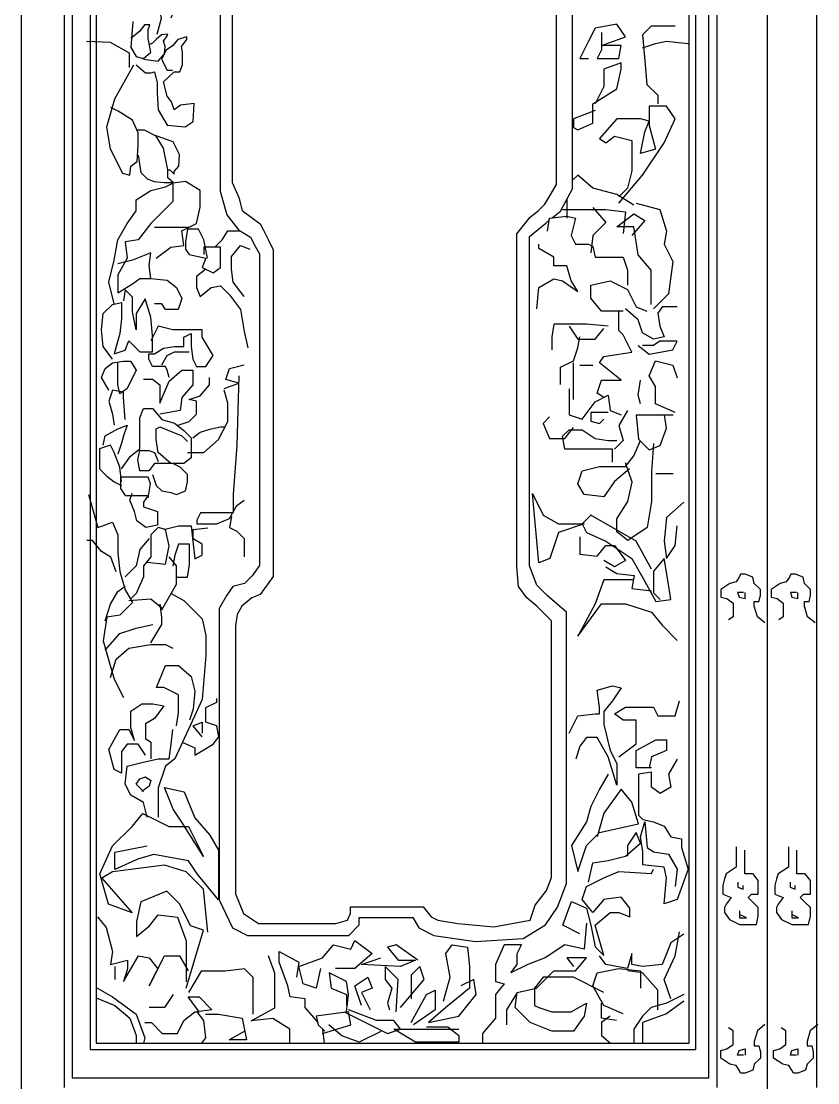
# Model space of a CAD drawing. Extents: x 1684 to 4686, y 4591 to 8092.
# Drawn here: x 2752 to 3214, y 5761 to 6378 of the extents above; entities that cross this region are included whole.
import ezdxf

# ---------------------------------------------------------------- set-up
doc = ezdxf.new("R2010")
doc.units = 0
doc.header["$MEASUREMENT"] = 0
doc.layers.add('3', color=3, linetype='CONTINUOUS')
doc.layers.add('7', color=7, linetype='CONTINUOUS')

msp = doc.modelspace()

# ---------------------------------------------------------------- linework, layer by layer
at = {"layer": '3'}
for p, q in [((2776.59, 6769.14), (2776.59, 5758.27)), ((2791.71, 6768.99), (2791.71, 5780.36)), ((3139.72, 5784.19), (3139.72, 6766.39)), ((3143.67, 5780.36), (3143.67, 6766.36)), ((3151.21, 5763.94), (3151.21, 6766.27)), ((3156.04, 5758.27), (3156.04, 6766.23)), ((3213.94, 5758.27), (3213.94, 6766.23)), ((2791.71, 5780.36), (3143.67, 5780.36))]:
    msp.add_line(p, q, dxfattribs=at)
for points in [[(3060.05, 6263.93), (3065.03, 6267.91), (3071.96, 6280.88), (3071.96, 6462.19), (3066.77, 6471.71), (3057.25, 6474.3), (3052.07, 6477.45)], [(2867.1, 6456.56), (2867.1, 6279.49), (2870.98, 6265.65), (2877.91, 6257), (2884.84, 6252.68), (2887.43, 6247.49), (2890.03, 6243.16), (2890.03, 6061.85), (2885.72, 6055.8), (2881.39, 6051.47), (2874.46, 6049.74), (2871, 6044.55), (2866.67, 6036.77), (2866.67, 5915.12), (2866.67, 5867.55), (2874.41, 5851.11), (2883.07, 5846.78), (2941.96, 5846.78), (2948.02, 5852.84), (2948.02, 5857.16), (2979.19, 5857.16), (2982.66, 5851.11), (2991.32, 5846.78), (3015.57, 5843.32), (3043.28, 5845.05), (3056.27, 5852.84), (3063.2, 5863.22), (3068.39, 5877.06), (3068.39, 6034.82), (3057.24, 6044.34), (3051.18, 6050.39), (3046.85, 6061.64), (3046.85, 6253.2), (3056.37, 6260.99), (3058.44, 6262.64)], [(2830.52, 6370.76), (2833.17, 6380.02), (2831.84, 6385.31), (2827.87, 6397.21), (2842.43, 6418.36), (2849.05, 6418.36), (2850.38, 6413.08), (2849.05, 6397.21), (2838.46, 6394.56), (2841.11, 6385.31), (2838.46, 6380.02)], [(2816.36, 6378.23), (2815.31, 6363.01), (2818.46, 6357.76), (2822.67, 6356.71), (2826.87, 6360.38), (2825.29, 6368.26), (2825.29, 6373.5), (2826.34, 6376.13), (2823.19, 6376.13), (2820.57, 6372.45), (2815.31, 6368.26)], [(3088.79, 6371.68), (3088.79, 6361.64), (3086.27, 6356.62), (3098.84, 6356.62), (3100.1, 6364.15), (3088.79, 6364.15), (3102.61, 6369.17), (3097.58, 6376.7), (3085.02, 6374.19), (3081.25, 6366.66), (3076.22, 6356.62), (3081.25, 6356.62)], [(2822.67, 6356.18), (2831.07, 6355.14), (2834.75, 6359.33), (2835.28, 6363.53), (2834.23, 6366.68), (2836.33, 6369.83), (2836.85, 6370.88), (2833.18, 6370.35), (2830.02, 6367.73), (2827.92, 6365.63), (2825.82, 6364.58)], [(3131.51, 6375.45), (3117.69, 6375.45), (3112.66, 6370.43), (3113.92, 6355.37), (3115.17, 6341.56), (3121.46, 6335.29), (3121.46, 6330.27)], [(2789.56, 6366.68), (2803.23, 6366.16), (2814.26, 6359.86), (2814.26, 6351.46)], [(2818.46, 6353.04), (2823.72, 6348.31), (2826.87, 6348.31), (2828.97, 6348.84), (2830.55, 6342.54), (2830.55, 6336.77), (2831.07, 6326.8), (2836.33, 6317.87), (2846.84, 6316.82), (2851.57, 6319.97), (2852.09, 6330.47), (2844.21, 6329.42), (2840.53, 6326.8), (2838.96, 6331.52), (2836.33, 6334.67), (2834.23, 6343.06), (2840.53, 6348.84), (2843.68, 6348.84), (2845.26, 6353.04), (2845.26, 6360.38), (2844.74, 6363.53), (2847.89, 6367.73), (2847.89, 6369.31), (2842.63, 6367.73), (2839.48, 6364.06), (2835.8, 6361.43), (2833.18, 6356.18), (2836.33, 6349.89), (2839.48, 6349.89)], [(3112.66, 6362.9), (3120.2, 6365.41), (3126.48, 6366.66), (3139.05, 6365.41)], [(2816.83, 6352.86), (2805.8, 6332.92), (2801.07, 6316.65), (2803.17, 6304.05), (2810.52, 6289.88), (2814.73, 6288.83), (2815.25, 6294.08), (2818.93, 6296.7), (2819.46, 6306.15), (2819.46, 6313.5), (2816.3, 6320.85), (2807.9, 6326.09), (2803.69, 6328.19)], [(3085.02, 6326.5), (3072.45, 6321.48), (3072.45, 6316.46), (3074.96, 6315.21), (3083.76, 6318.97), (3083.76, 6330.27), (3097.58, 6339.05), (3100.1, 6350.35), (3100.1, 6354.11), (3090.04, 6350.35), (3090.04, 6340.31), (3085.02, 6330.27)], [(3098.84, 6272.53), (3112.66, 6288.85), (3125.23, 6307.68), (3131.51, 6321.48), (3126.48, 6329.01), (3116.43, 6329.01), (3116.43, 6317.72), (3120.2, 6303.91), (3111.4, 6301.4), (3113.92, 6313.95), (3116.43, 6320.23), (3111.4, 6321.48), (3097.58, 6321.48), (3087.53, 6310.19), (3091.3, 6307.68), (3096.33, 6311.44), (3106.38, 6308.93), (3106.38, 6291.36), (3103.86, 6281.32), (3098.84, 6276.3)], [(2819.46, 6300.38), (2821.03, 6290.41), (2824.71, 6286.73), (2828.91, 6285.16), (2834.69, 6284.63), (2839.95, 6284.63), (2836.8, 6287.26), (2836.8, 6289.36), (2836.8, 6291.98), (2834.17, 6304.58), (2829.97, 6311.4), (2823.14, 6315.07), (2818.93, 6315.07)], [(2836.8, 6291.98), (2837.85, 6291.98), (2840.47, 6289.36), (2840.47, 6290.93), (2843.1, 6294.08), (2843.63, 6300.9), (2839.95, 6308.25), (2829.44, 6311.92)], [(2805.61, 6213.92), (2802.41, 6226.68), (2805.61, 6239.43), (2807.73, 6251.13), (2813.05, 6260.69), (2818.38, 6268.13), (2818.38, 6274.51), (2826.89, 6279.83), (2835.4, 6281.95), (2839.66, 6284.08), (2839.66, 6273.45), (2826.89, 6260.69), (2819.44, 6251.13), (2811.99, 6250.06), (2813.05, 6240.5), (2807.73, 6230.93), (2807.73, 6220.3), (2816.25, 6225.61), (2820.5, 6228.8), (2826.89, 6228.8), (2825.83, 6236.24), (2826.89, 6243.68), (2816.25, 6239.43), (2807.73, 6237.31)], [(2830.08, 6240.5), (2838.6, 6246.87), (2846.05, 6247.94), (2844.98, 6256.44), (2853.5, 6260.69), (2855.62, 6270.26), (2855.62, 6279.83), (2847.11, 6285.14), (2839.66, 6284.08)], [(3107.63, 6271.28), (3097.58, 6277.55), (3083.76, 6281.32), (3074.96, 6288.85), (3071.96, 6285.85)], [(3068.68, 6274.74), (3068.68, 6272.53), (3068.68, 6263.75)], [(3108.89, 6272.53), (3122.71, 6268.77), (3126.48, 6256.22), (3125.23, 6248.69), (3130.25, 6238.65), (3127.74, 6219.82), (3118.94, 6211.04)], [(3057.37, 6256.22), (3058.63, 6263.75), (3068.68, 6265), (3073.71, 6263.75), (3071.19, 6253.71), (3073.71, 6248.69), (3081.25, 6248.69), (3083.76, 6247.43), (3085.02, 6241.16), (3093.81, 6241.16), (3101.35, 6241.16), (3103.86, 6233.63), (3103.86, 6224.84)], [(3066.17, 6268.77), (3091.3, 6268.77), (3102.61, 6267.51), (3101.35, 6254.96)], [(3083.76, 6270.02), (3091.3, 6261.24), (3083.76, 6253.71), (3082.5, 6243.67)], [(3117.69, 6213.55), (3117.69, 6233.63), (3110.15, 6242.41), (3107.63, 6258.73), (3097.58, 6258.73), (3107.63, 6266.26), (3113.92, 6262.49), (3106.38, 6253.71)], [(2829.02, 6258.57), (2843.92, 6258.57), (2849.24, 6258.57)], [(2859.88, 6240.5), (2857.75, 6251.13), (2854.56, 6257.5), (2848.17, 6257.5), (2847.11, 6250.06), (2847.11, 6245.81), (2849.24, 6242.62), (2858.82, 6240.5), (2856.69, 6235.18), (2863.07, 6231.99), (2867.33, 6235.18), (2867.33, 6246.87), (2857.75, 6246.87), (2857.75, 6242.62)], [(2864.14, 6246.87), (2868.39, 6251.13), (2871.59, 6256.44), (2879.04, 6256.44)], [(2881.17, 6218.17), (2874.78, 6226.68), (2873.72, 6234.12), (2873.72, 6241.56), (2879.04, 6247.94), (2884.36, 6245.81)], [(3051.09, 6211.04), (3052.35, 6223.59), (3061.14, 6228.61), (3066.17, 6227.35), (3074.96, 6221.08), (3071.19, 6227.35), (3068.68, 6236.14), (3061.14, 6236.14), (3061.14, 6241.16), (3052.35, 6246.18), (3052.35, 6248.69)], [(2858.82, 6234.12), (2853.5, 6229.87), (2853.5, 6223.49), (2855.62, 6218.17), (2862.01, 6223.49), (2867.33, 6224.55), (2872.65, 6219.24), (2879.04, 6210.73), (2881.17, 6197.98), (2883.29, 6188.41)], [(2826.89, 6228.8), (2836.47, 6227.74), (2841.79, 6223.49), (2844.98, 6217.11), (2842.85, 6210.73), (2835.4, 6210.73), (2833.28, 6213.92), (2829.02, 6213.92)], [(2804.52, 6181.81), (2799.2, 6189.25), (2798.14, 6198.81), (2799.2, 6208.38), (2804.52, 6213.7), (2809.84, 6214.76), (2809.84, 6205.19), (2808.78, 6196.69), (2805.59, 6185), (2811.97, 6187.12), (2814.1, 6192.44), (2820.49, 6186.06), (2827.93, 6186.06), (2827.93, 6195.63), (2826.87, 6206.26), (2823.68, 6216.88), (2818.36, 6208.38), (2818.36, 6198.81), (2816.23, 6209.44), (2816.23, 6217.95), (2811.97, 6222.2), (2810.91, 6215.82)], [(3101.35, 6209.78), (3088.79, 6209.78), (3082.5, 6217.31), (3082.5, 6224.84), (3093.81, 6227.35), (3103.86, 6222.33), (3108.89, 6212.29), (3115.17, 6209.78)], [(3090.04, 6159.58), (3086.27, 6162.09), (3088.79, 6169.62), (3100.1, 6169.62), (3087.53, 6179.66), (3090.04, 6183.43), (3098.84, 6184.68), (3106.38, 6185.94), (3101.35, 6195.98), (3098.84, 6198.49), (3098.84, 6209.78)], [(3132.76, 6212.29), (3123.97, 6212.29), (3121.46, 6208.53), (3122.71, 6201), (3125.23, 6194.72), (3118.94, 6193.47), (3112.66, 6197.23), (3110.15, 6204.76), (3102.61, 6211.04)], [(2837.51, 6171.18), (2836.45, 6175.43), (2835.38, 6177.56), (2827.93, 6177.56), (2825.81, 6181.81), (2825.81, 6185), (2829, 6185), (2834.32, 6188.18), (2840.71, 6189.25), (2846.03, 6189.25), (2846.03, 6194.56), (2850.28, 6196.69), (2850.28, 6192.44), (2850.28, 6189.25), (2851.35, 6181.81), (2853.48, 6177.56), (2858.8, 6177.56), (2863.05, 6183.93), (2856.67, 6194.56), (2856.67, 6198.81), (2849.22, 6198.81), (2839.64, 6198.81), (2831.13, 6200.94), (2826.87, 6192.44)], [(3092.56, 6201), (3079.99, 6202.25), (3061.14, 6202.25), (3059.89, 6194.72), (3059.89, 6187.19)], [(3069.94, 6201), (3074.96, 6193.47), (3085.02, 6193.47), (3090.04, 6199.74)], [(3064.91, 6167.11), (3064.91, 6177.15), (3072.45, 6180.92), (3074.96, 6188.45), (3076.22, 6194.72)], [(3110.15, 6189.7), (3116.43, 6184.68), (3130.25, 6187.19), (3132.76, 6192.21), (3122.71, 6192.21), (3118.94, 6189.7), (3112.66, 6189.7)], [(2833.26, 6178.62), (2836.45, 6183.93), (2840.71, 6186.06), (2849.22, 6186.06)], [(2802.39, 6163.74), (2798.14, 6171.18), (2800.26, 6176.49), (2804.52, 6179.68), (2810.91, 6180.74), (2815.16, 6180.74), (2818.36, 6175.43), (2813.04, 6164.8), (2808.78, 6161.61), (2807.71, 6166.93), (2807.71, 6175.43), (2807.71, 6179.68)], [(2869.49, 6164.72), (2878.01, 6167.91), (2870.56, 6170.04), (2872.68, 6176.42), (2881.2, 6178.54)], [(3072.45, 6158.33), (3072.45, 6170.88), (3072.45, 6179.66)], [(3076.22, 6178.41), (3083.76, 6178.41)], [(3131.51, 6150.8), (3120.2, 6155.82), (3120.2, 6165.86), (3116.43, 6172.13), (3120.2, 6180.92), (3130.25, 6178.41), (3132.76, 6170.88)], [(2822.61, 6170.11), (2827.93, 6170.11), (2832.19, 6166.93), (2832.19, 6156.3), (2837.51, 6169.05), (2844.96, 6175.43), (2851.35, 6175.43), (2851.35, 6166.93), (2844.96, 6159.48), (2843.9, 6152.04), (2832.19, 6149.92)], [(2878.01, 6172.16), (2876.94, 6131.77), (2874.81, 6103.07), (2874.81, 6092.44), (2867.36, 6092.44), (2855.66, 6092.44), (2853.53, 6088.19), (2853.53, 6086.06), (2865.23, 6086.06), (2872.68, 6089.25), (2876.94, 6096.69), (2881.2, 6099.88)], [(2842.83, 6143.54), (2849.22, 6145.67), (2853.48, 6149.92), (2853.48, 6157.36), (2849.22, 6158.42), (2855.6, 6160.55), (2860.93, 6166.93), (2860.93, 6171.18)], [(3111.4, 6155.82), (3110.15, 6160.84), (3111.4, 6169.62)], [(2811.97, 6146.73), (2810.91, 6159.48), (2810.91, 6162.67), (2804.52, 6163.74), (2802.39, 6157.36), (2804.52, 6149.92), (2805.59, 6143.54)], [(2848.16, 6127.6), (2857.73, 6127.6), (2866.25, 6135.04), (2871.57, 6145.67), (2871.57, 6156.3), (2869.44, 6163.74)], [(3069.94, 6164.6), (3069.94, 6149.54), (3077.48, 6147.03), (3085.02, 6157.07), (3092.56, 6160.84), (3093.81, 6152.05), (3100.1, 6149.54)], [(2809.84, 6118.03), (2815.16, 6125.47), (2820.49, 6129.72), (2820.49, 6140.35), (2820.49, 6147.79), (2822.61, 6153.11), (2827.93, 6153.11), (2833.26, 6146.73), (2840.71, 6144.6), (2846.03, 6140.35), (2850.28, 6136.1), (2850.28, 6124.41), (2846.03, 6121.22), (2838.58, 6121.22), (2831.13, 6127.6), (2830.06, 6135.04), (2830.06, 6141.41), (2832.19, 6142.48), (2844.96, 6137.16), (2848.16, 6133.97)], [(3058.63, 6148.29), (3054.86, 6144.52), (3058.63, 6135.73), (3067.43, 6135.73), (3072.45, 6142.01)], [(3092.56, 6150.8), (3082.5, 6150.8), (3082.5, 6145.78), (3087.53, 6144.52), (3090.04, 6147.03)], [(3103.86, 6152.05), (3098.84, 6143.27), (3101.35, 6134.48), (3096.33, 6129.46)], [(3130.36, 6149.21), (3109, 6149.21), (3110.26, 6135.4), (3116.54, 6129.13), (3122.82, 6131.64), (3126.59, 6141.68), (3125.34, 6149.21)], [(2799.2, 6131.85), (2800.26, 6137.16), (2807.71, 6141.41), (2813.04, 6143.54), (2810.91, 6137.16), (2809.84, 6132.91), (2807.71, 6126.53)], [(2851.35, 6136.1), (2855.6, 6139.29), (2861.99, 6141.41), (2867.31, 6142.48), (2869.44, 6142.48)], [(3095.07, 6121.93), (3095.07, 6129.46), (3078.73, 6129.46), (3067.43, 6129.46), (3066.17, 6136.99), (3069.94, 6140.75), (3077.48, 6140.75), (3085.02, 6135.73), (3092.56, 6134.48), (3097.58, 6134.48)], [(2809.84, 6110.59), (2808.78, 6119.09), (2805.59, 6127.6), (2803.46, 6131.85), (2797.07, 6129.72), (2797.07, 6123.34), (2797.07, 6118.03), (2801.33, 6113.78), (2805.59, 6110.59), (2809.84, 6108.46)], [(3105.12, 6118.16), (3096.33, 6110.63), (3090.04, 6101.85), (3078.73, 6103.1), (3074.96, 6109.38), (3077.48, 6116.91), (3087.53, 6119.42), (3102.61, 6119.42), (3107.63, 6125.69), (3111.4, 6134.48)], [(3119.06, 6132.89), (3117.8, 6116.58), (3117.8, 6099.01), (3115.29, 6083.95), (3103.98, 6076.42), (3097.69, 6081.44), (3097.69, 6088.97), (3103.98, 6099.01), (3106.49, 6110.3), (3102.72, 6121.6)], [(2827.93, 6114.84), (2830.06, 6108.46), (2833.26, 6105.27), (2838.58, 6104.21), (2841.77, 6103.15), (2847.09, 6105.27), (2848.16, 6110.59), (2848.16, 6114.84), (2843.9, 6119.09), (2839.64, 6121.22), (2829, 6121.22), (2825.81, 6116.97), (2820.49, 6116.97), (2819.42, 6123.34), (2820.49, 6128.66), (2825.81, 6128.66), (2829, 6127.6), (2831.13, 6122.28)], [(2825.36, 6101.27), (2826.7, 6109.28), (2825.36, 6113.28), (2814.67, 6113.28), (2809.32, 6113.28), (2809.32, 6106.61), (2812, 6102.6), (2816.01, 6102.6), (2825.36, 6102.6), (2822.69, 6098.6), (2822.69, 6095.93), (2830.71, 6093.26), (2830.71, 6089.25), (2830.71, 6085.25), (2824.02, 6083.91), (2818.68, 6087.92), (2817.34, 6093.26), (2814.67, 6099.93), (2816.01, 6103.94)], [(3120.31, 6115.32), (3130.36, 6115.32)], [(2790.74, 6103.07), (2796.06, 6083.94), (2804.57, 6087.13), (2807.77, 6079.69), (2807.77, 6069.06), (2808.83, 6058.43), (2812.02, 6047.8), (2816.28, 6040.36), (2808.83, 6032.91), (2801.38, 6031.85), (2799.25, 6018.03), (2802.45, 6006.34), (2805.64, 5995.71), (2810.96, 5985.08)], [(3078.78, 6086.09), (3063.7, 6081.07), (3058.67, 6066.01), (3052.39, 6063.5), (3048.62, 6103.66), (3054.9, 6091.11), (3063.7, 6086.09), (3077.52, 6086.09)], [(3136.58, 6098.64), (3126.53, 6089.86), (3125.27, 6076.05), (3126.53, 6066.01), (3131.55, 6073.54), (3132.81, 6084.84)], [(2873.75, 6090.31), (2872.68, 6083.94), (2876.94, 6081.81), (2881.2, 6077.56), (2881.2, 6071.18), (2881.2, 6066.93)], [(3117.73, 6059.74), (3108.93, 6076.05), (3082.55, 6091.11), (3077.52, 6086.09), (3080.03, 6081.07), (3091.34, 6076.05), (3106.42, 6066.01), (3112.7, 6054.72), (3120.24, 6040.91), (3129.04, 6042.17), (3127.78, 6050.95), (3125.27, 6066.01), (3118.99, 6058.48), (3118.99, 6045.93), (3122.76, 6042.17)], [(2824.79, 6063.74), (2835.44, 6062.68), (2837.56, 6073.31), (2835.44, 6082.87), (2831.18, 6083.94), (2826.92, 6079.69), (2826.92, 6071.18), (2826.92, 6066.93), (2822.67, 6061.61), (2822.67, 6055.24), (2818.41, 6045.67), (2815.22, 6042.48)], [(2834.41, 6082.71), (2842.93, 6084.84), (2850.38, 6084.84), (2851.44, 6074.21), (2852.51, 6065.7), (2856.76, 6067.83), (2856.76, 6074.21), (2851.44, 6077.4), (2851.44, 6082.71), (2859.96, 6083.77)], [(2806.74, 6058.26), (2803.55, 6066.77), (2798.23, 6069.96), (2792.91, 6076.33), (2789.72, 6076.33)], [(2825.86, 6077.56), (2820.54, 6071.18), (2818.41, 6061.61), (2812.02, 6055.24)], [(2841.86, 6055.07), (2848.25, 6055.07), (2849.31, 6062.52), (2849.31, 6069.96), (2849.31, 6074.21), (2842.93, 6074.21), (2840.8, 6067.83), (2839.73, 6061.45)], [(3076.26, 6078.56), (3076.26, 6068.52), (3086.32, 6067.27), (3091.34, 6073.54), (3096.37, 6073.54), (3102.65, 6064.76), (3096.37, 6060.99), (3090.09, 6064.76)], [(2833.31, 6036.1), (2841.82, 6050.98), (2841.82, 6061.61), (2837.56, 6066.93)], [(3091.34, 6060.99), (3097.63, 6057.23), (3107.68, 6055.97), (3106.42, 6048.44), (3117.73, 6047.19)], [(3183.75, 6028.53), (3179.33, 6032.06), (3177.56, 6038.24), (3177.56, 6040.89), (3180.21, 6040.89), (3181.1, 6044.42), (3181.1, 6047.96), (3177.56, 6051.49), (3176.68, 6055.02), (3172.26, 6056.78), (3169.61, 6056.78), (3168.72, 6055.02), (3166.95, 6052.37), (3163.42, 6051.49), (3158.12, 6047.96), (3158.12, 6043.54), (3161.65, 6042.66), (3165.19, 6040.01), (3165.19, 6037.36), (3165.19, 6032.06), (3162.53, 6030.3)], [(3212.93, 6028.53), (3208.51, 6032.06), (3206.75, 6038.24), (3206.75, 6040.89), (3209.4, 6040.89), (3210.28, 6044.42), (3210.28, 6047.96), (3206.75, 6051.49), (3205.86, 6055.02), (3201.44, 6056.78), (3198.79, 6056.78), (3197.91, 6055.02), (3196.14, 6052.37), (3192.6, 6051.49), (3187.3, 6047.96), (3187.3, 6043.54), (3190.84, 6042.66), (3194.37, 6040.01), (3194.37, 6037.36), (3194.37, 6032.06), (3191.72, 6030.3)], [(2800.32, 6029.73), (2803.51, 6039.29), (2807.77, 6046.73), (2812.02, 6049.92)], [(3107.68, 6053.46), (3098.88, 6053.46), (3090.09, 6053.46), (3085.06, 6039.66), (3075.01, 6020.83), (3088.83, 6039.66), (3102.65, 6039.66), (3117.73, 6034.64), (3124.01, 6027.11), (3132.81, 6018.32)], [(2814.15, 6041.42), (2826.92, 6042.48), (2833.31, 6037.17)], [(2838.63, 6045.67), (2846.08, 6041.42), (2856.72, 6030.79), (2858.85, 6021.22), (2858.85, 6009.53), (2856.72, 5984.02), (2840.78, 5949.54), (2835.46, 5945.28), (2831.2, 5932.53), (2831.2, 5922.96), (2831.2, 5915.52)], [(3171.37, 6046.19), (3167.84, 6046.19), (3168.72, 6043.54), (3172.26, 6042.66), (3172.26, 6046.19)], [(3202.05, 6046.19), (3198.51, 6046.19), (3199.4, 6043.54), (3202.93, 6042.66), (3202.93, 6046.19)], [(2826.92, 6016.97), (2833.31, 6027.6), (2833.31, 6031.85), (2832.24, 6039.29)], [(2800.32, 6012.72), (2808.83, 6022.28), (2818.41, 6025.47), (2827.99, 6027.6)], [(2803.51, 5996.77), (2806.7, 6007.4), (2814.15, 6013.78), (2826.92, 6015.91), (2835.44, 6015.91), (2839.69, 6013.78)], [(2841.84, 5968.67), (2842.91, 5976.11), (2842.91, 5986.74), (2834.39, 5990.99), (2830.14, 5990.99), (2835.46, 6003.75), (2842.91, 6003.75), (2850.36, 5997.37), (2852.48, 5988.87), (2851.42, 5978.24), (2849.29, 5971.86)], [(3069.98, 5964.36), (3075.01, 5974.4), (3085.06, 5975.65), (3087.57, 5975.65), (3087.57, 5979.42), (3086.32, 5989.46), (3095.11, 5991.97), (3100.14, 5990.71), (3095.11, 5983.18), (3090.09, 5976.91), (3090.09, 5969.38), (3093.86, 5954.32), (3097.63, 5946.78), (3097.63, 5934.23), (3092.6, 5950.55), (3086.32, 5961.85), (3080.03, 5961.85), (3076.26, 5956.83), (3073.75, 5949.29)], [(2823.75, 5951.66), (2819.49, 5958.04), (2813.11, 5958.04), (2809.92, 5953.79), (2809.92, 5947.41), (2809.92, 5941.03), (2805.66, 5943.16), (2802.47, 5954.85), (2808.85, 5966.54), (2814.17, 5966.54), (2817.37, 5960.17), (2815.24, 5967.61), (2815.24, 5977.17), (2821.62, 5981.42), (2828.01, 5981.42), (2834.39, 5980.36), (2829.07, 5972.92), (2823.75, 5969.73), (2823.75, 5961.23), (2826.94, 5959.1), (2826.94, 5949.54)], [(2845.04, 5959.1), (2852.48, 5955.91), (2852.48, 5951.66), (2863.13, 5958.04), (2866.32, 5962.29), (2865.26, 5968.67), (2858.87, 5970.8), (2858.87, 5979.3), (2865.26, 5982.49), (2865.26, 5984.61)], [(3098.88, 5950.55), (3108.93, 5958.08), (3108.93, 5966.87), (3108.93, 5971.89), (3101.4, 5971.89), (3096.37, 5975.65), (3102.65, 5979.42), (3112.7, 5979.42), (3118.99, 5979.42), (3121.5, 5974.4), (3131.55, 5974.4), (3134.07, 5983.18)], [(2856.74, 5962.29), (2851.42, 5968.67), (2856.74, 5970.8), (2856.74, 5964.42)], [(2824.81, 5915.52), (2822.69, 5924.02), (2815.24, 5928.28), (2812.04, 5934.65), (2813.11, 5945.28), (2821.62, 5947.41), (2831.2, 5949.54), (2837.59, 5949.54), (2838.65, 5958.04), (2839.71, 5966.54)], [(3117.73, 5944.27), (3108.93, 5944.27), (3108.93, 5954.32), (3120.24, 5960.59), (3126.53, 5960.59), (3126.53, 5954.32), (3117.73, 5950.55), (3116.47, 5944.27)], [(3132.81, 5949.29), (3127.78, 5940.51), (3129.04, 5932.98), (3122.76, 5929.21), (3117.73, 5932.98), (3117.73, 5941.76), (3110.19, 5940.51), (3110.19, 5930.47), (3110.19, 5916.66), (3112.7, 5914.15), (3118.99, 5912.9), (3125.27, 5910.39), (3129.04, 5904.11), (3135.32, 5902.86), (3135.32, 5897.84), (3139.09, 5885.29), (3132.81, 5867.72), (3125.27, 5865.21), (3126.53, 5880.27), (3125.27, 5886.54), (3112.7, 5887.8), (3112.7, 5895.33), (3111.45, 5904.11), (3113.96, 5912.9), (3115.22, 5897.84), (3118.99, 5895.33), (3127.78, 5894.07), (3132.81, 5885.29), (3131.55, 5875.25)], [(2822.69, 5930.4), (2818.43, 5934.65), (2820.56, 5937.84), (2823.75, 5938.91), (2826.94, 5936.78), (2825.88, 5933.59), (2821.62, 5930.4)], [(3092.6, 5940.51), (3087.57, 5931.72), (3082.55, 5921.68), (3080.03, 5912.9), (3071.24, 5899.09), (3075.01, 5884.03), (3080.03, 5899.09), (3087.57, 5906.62), (3098.88, 5909.13), (3110.19, 5911.64), (3106.42, 5924.19), (3100.14, 5931.72), (3090.09, 5917.92), (3086.32, 5904.11)], [(2860, 5848.67), (2857.48, 5873.77), (2847.43, 5883.81), (2834.87, 5887.57), (2804.71, 5883.81), (2798.43, 5880.04), (2816.02, 5859.96), (2802.2, 5864.98), (2797.17, 5882.55), (2804.71, 5898.87), (2816.02, 5910.16), (2822.3, 5917.7), (2837.38, 5910.16), (2848.69, 5910.16), (2857.48, 5892.59), (2844.92, 5912.67), (2839.89, 5920.21), (2834.87, 5932.76), (2846.18, 5930.25), (2852.46, 5915.19), (2861.25, 5905.14), (2866.28, 5896.36), (2866.28, 5872.51), (2866.28, 5867.49), (2853.72, 5882.55), (2848.69, 5890.08), (2828.58, 5893.85), (2819.79, 5891.34), (2805.97, 5885.06), (2805.97, 5895.1), (2824.82, 5898.87)], [(3081.29, 5877.76), (3083.8, 5889.05), (3092.6, 5890.31), (3102.65, 5892.82), (3111.45, 5900.35), (3108.93, 5906.62), (3103.91, 5899.09), (3103.91, 5892.82)], [(3167.07, 5898.28), (3167.07, 5886.51), (3161.18, 5882.58), (3160.2, 5879.64), (3159.22, 5875.72), (3159.22, 5870.81), (3164.13, 5868.85), (3161.18, 5864.93), (3160.2, 5862.96), (3160.2, 5860.02), (3163.15, 5856.1), (3169.04, 5853.16), (3171.98, 5853.16), (3174.93, 5853.16), (3178.86, 5853.16), (3179.84, 5858.06), (3179.84, 5862.96), (3176.89, 5865.91), (3173.95, 5868.85), (3175.91, 5870.81), (3179.84, 5870.81), (3179.84, 5878.66), (3176.89, 5882.58), (3171.98, 5882.58), (3171.98, 5891.41), (3171.98, 5896.32)], [(3197.35, 5898.28), (3197.35, 5886.51), (3191.46, 5882.58), (3190.47, 5879.64), (3189.49, 5875.72), (3189.49, 5870.81), (3194.4, 5868.85), (3191.46, 5864.93), (3190.47, 5862.96), (3190.47, 5860.02), (3193.42, 5856.1), (3199.31, 5853.16), (3202.26, 5853.16), (3205.2, 5853.16), (3209.13, 5853.16), (3210.12, 5858.06), (3210.12, 5862.96), (3207.17, 5865.91), (3204.22, 5868.85), (3206.19, 5870.81), (3210.12, 5870.81), (3210.12, 5878.66), (3207.17, 5882.58), (3202.26, 5882.58), (3202.26, 5891.41), (3202.26, 5896.32)], [(3076.26, 5847.64), (3066.21, 5852.66), (3071.24, 5866.46), (3080.03, 5862.7), (3082.55, 5852.66), (3085.06, 5840.11), (3090.09, 5835.09), (3085.06, 5852.66), (3093.86, 5860.19), (3098.88, 5860.19), (3105.17, 5857.68), (3105.17, 5862.7), (3100.14, 5868.97), (3090.09, 5867.72), (3083.8, 5860.19), (3077.52, 5867.72), (3080.03, 5875.25), (3090.09, 5880.27), (3098.88, 5884.03), (3117.73, 5882.78), (3118.99, 5885.29)], [(3168.06, 5877.68), (3168.06, 5874.74), (3171, 5873.75), (3171, 5875.72)], [(3198.33, 5877.68), (3198.33, 5874.74), (3201.28, 5873.75), (3201.28, 5875.72)], [(2847.43, 5816.04), (2857.48, 5849.92), (2849.95, 5852.43), (2843.66, 5864.98), (2836.12, 5872.51), (2821.05, 5866.24), (2818.53, 5854.94), (2818.53, 5846.16), (2826.07, 5852.43), (2831.1, 5858.71), (2842.41, 5857.45), (2847.43, 5843.65), (2847.43, 5836.12), (2847.43, 5819.8)], [(2795.83, 5857.57), (2800.86, 5851.29), (2804.63, 5837.49), (2803.37, 5829.96), (2813.42, 5832.47), (2813.42, 5827.45), (2810.91, 5819.92), (2819.7, 5834.98), (2825.99, 5833.72), (2831.01, 5827.45), (2825.99, 5817.41), (2834.78, 5834.98), (2843.58, 5834.98), (2848.6, 5826.19)], [(3169.04, 5861), (3169.04, 5857.08), (3172.97, 5857.08), (3169.04, 5859.04)], [(3199.31, 5861), (3199.31, 5857.08), (3203.24, 5857.08), (3199.31, 5859.04)], [(3079.97, 5853.81), (3078.72, 5838.75), (3067.41, 5841.26), (3056.1, 5833.73), (3046.05, 5829.97), (3035.99, 5824.95), (3039.76, 5829.97), (3039.76, 5836.24), (3042.28, 5841.26), (3032.22, 5841.26), (3027.2, 5829.97), (3027.2, 5819.93), (3032.22, 5818.67), (3027.2, 5812.4), (3027.2, 5798.59), (3019.66, 5789.81), (3019.66, 5784.19)], [(3136.52, 5847.54), (3128.98, 5842.52), (3123.95, 5829.97), (3112.64, 5828.71), (3106.36, 5829.97), (3106.36, 5836.24), (3103.85, 5827.46), (3091.28, 5829.97), (3087.51, 5834.99)], [(3128.98, 5809.89), (3125.21, 5821.18), (3131.49, 5834.99), (3134, 5848.79)], [(2925.42, 5827.46), (2922.91, 5816.16), (2915.37, 5818.67), (2912.85, 5828.71), (2926.68, 5833.73), (2932.96, 5841.26), (2943.01, 5838.75), (2945.52, 5843.77), (2955.58, 5836.24), (2945.52, 5827.46), (2934.22, 5827.46)], [(2981.96, 5832.48), (2969.4, 5841.26), (2964.37, 5840.01), (2970.65, 5832.48), (2980.71, 5832.48), (2971.91, 5828.71), (2949.29, 5829.97), (2960.6, 5833.73)], [(2997.04, 5808.63), (3000.81, 5822.44), (2998.3, 5836.24), (3002.07, 5841.26), (3010.86, 5840.01), (3012.12, 5828.71), (3012.12, 5816.16), (2998.3, 5804.87), (2988.25, 5796.08), (3005.84, 5799.85), (3015.89, 5812.4), (3014.63, 5821.18), (3007.09, 5817.42)], [(2907.75, 5784.19), (2907.75, 5792.19), (2897.69, 5798.47), (2885.13, 5797.21), (2898.95, 5804.74), (2898.95, 5824.82), (2895.18, 5834.86)], [(2924.16, 5796.08), (2916.62, 5804.87), (2916.62, 5809.89), (2907.83, 5811.14), (2906.57, 5817.42), (2901.55, 5831.22), (2901.55, 5837.5), (2912.85, 5831.22), (2911.6, 5822.44)], [(3090.03, 5813.65), (3072.43, 5822.44), (3054.84, 5822.44), (3049.82, 5816.16), (3049.82, 5806.12), (3052.33, 5804.87), (3059.87, 5802.36), (3071.18, 5802.36), (3079.97, 5807.38), (3078.72, 5799.85), (3072.43, 5791.06), (3059.87, 5791.06), (3047.3, 5796.08), (3038.51, 5804.87), (3039.76, 5813.65), (3051.07, 5816.16), (3061.13, 5826.2), (3073.69, 5826.2), (3079.97, 5833.73), (3068.66, 5833.73), (3072.43, 5828.71)], [(2805.88, 5828.7), (2805.88, 5821.17)], [(2886.39, 5800.98), (2886.39, 5822.31), (2881.36, 5827.33), (2870.05, 5826.08), (2856.23, 5826.08), (2848.69, 5813.53)], [(2969.4, 5802.36), (2970.65, 5821.18), (2963.12, 5828.71), (2963.12, 5821.18), (2966.89, 5816.16), (2964.37, 5807.38), (2965.63, 5803.61)], [(2971.91, 5804.87), (2985.73, 5821.18), (2983.22, 5828.71), (2978.19, 5823.69), (2978.19, 5809.89)], [(3101.33, 5801.1), (3090.03, 5806.12), (3083.74, 5817.42), (3086.26, 5824.95), (3098.82, 5827.46), (3111.39, 5826.2), (3111.39, 5816.16)], [(2940.5, 5802.36), (2941.75, 5812.4), (2940.5, 5819.93), (2930.45, 5824.95), (2931.7, 5816.16), (2940.5, 5812.4), (2940.5, 5806.12)], [(2949.29, 5806.12), (2945.52, 5817.42), (2953.06, 5822.44), (2955.58, 5816.16), (2949.29, 5813.65), (2954.32, 5803.61)], [(3121.44, 5803.61), (3121.44, 5814.91), (3112.64, 5824.95), (3103.85, 5826.2)], [(2795.07, 5816.44), (2804.63, 5811.13), (2818.45, 5801.09), (2823.47, 5787.29), (2822.59, 5784.19)], [(2978.19, 5796.08), (2986.99, 5812.4), (2992.02, 5814.91), (2992.02, 5803.61), (2979.45, 5794.83)], [(2795.07, 5810.44), (2805.88, 5806.11), (2814.68, 5798.58), (2818.45, 5788.54), (2818.45, 5784.19)], [(2823.47, 5796.07), (2827.24, 5796.07), (2833.53, 5789.8), (2842.32, 5789.8), (2846.09, 5797.33), (2852.37, 5802.35), (2854.89, 5802.35), (2848.6, 5811.13), (2854.89, 5811.13), (2862.43, 5803.6), (2853.63, 5802.35), (2857.4, 5797.33), (2858.66, 5787.29), (2856.33, 5784.19)], [(2839.81, 5812.39), (2834.78, 5804.86), (2825.99, 5804.86)], [(3039.76, 5813.65), (3033.48, 5803.61), (3033.48, 5794.83)], [(3136.52, 5812.4), (3126.46, 5807.38), (3117.67, 5804.87), (3112.64, 5799.85), (3107.62, 5792.32), (3107.62, 5784.19)], [(3136.52, 5808.63), (3126.46, 5801.1), (3112.64, 5796.08), (3112.64, 5786.04), (3112.64, 5784.19)], [(2926.68, 5789.81), (2943.01, 5794.83), (2941.75, 5802.36), (2922.91, 5799.85), (2924.16, 5794.83), (2927.93, 5791.06)], [(2939.24, 5802.36), (2964.37, 5789.81), (2971.91, 5792.32), (2968.14, 5797.34), (2958.09, 5797.34), (2941.75, 5803.61)], [(3097.56, 5797.34), (3088.77, 5798.59), (3088.77, 5807.38)], [(2858.66, 5801.09), (2866.2, 5801.09), (2880.02, 5798.58), (2882.53, 5786.03), (2872.48, 5786.03), (2881.27, 5791.05)], [(3093.79, 5799.85), (3088.77, 5796.08), (3088.77, 5788.55), (3094.02, 5784.19)], [(2926.68, 5792.32), (2927.69, 5784.19)], [(2960.52, 5790.94), (2947.96, 5784.66), (2937.9, 5788.43), (2930.36, 5794.7)], [(2986.99, 5793.57), (2999.56, 5793.57), (3005.84, 5788.55), (3005.84, 5784.79), (2980.71, 5784.79), (2968.14, 5792.32), (3005.84, 5792.32)], [(3183.75, 5794.9), (3179.33, 5791.37), (3177.56, 5785.19), (3177.56, 5782.54), (3180.21, 5782.54), (3181.1, 5779.01), (3181.1, 5775.48), (3177.56, 5771.95), (3176.68, 5768.42), (3172.26, 5766.65), (3169.61, 5766.65), (3168.72, 5768.42), (3166.95, 5771.07), (3163.42, 5771.95), (3158.12, 5775.48), (3158.12, 5779.9), (3161.65, 5780.78), (3165.19, 5783.43), (3165.19, 5786.07), (3165.19, 5791.37), (3162.53, 5793.14)], [(3214.42, 5794.9), (3210, 5791.37), (3208.24, 5785.19), (3208.24, 5782.54), (3210.89, 5782.54), (3211.77, 5779.01), (3211.77, 5775.48), (3208.24, 5771.95), (3207.35, 5768.42), (3202.93, 5766.65), (3200.28, 5766.65), (3199.4, 5768.42), (3197.63, 5771.07), (3194.09, 5771.95), (3188.79, 5775.48), (3188.79, 5779.9), (3192.33, 5780.78), (3195.86, 5783.43), (3195.86, 5786.07), (3195.86, 5791.37), (3193.21, 5793.14)], [(3171.37, 5777.25), (3167.84, 5777.25), (3168.72, 5779.9), (3172.26, 5780.78), (3172.26, 5777.25)], [(3202.05, 5777.25), (3198.51, 5777.25), (3199.4, 5779.9), (3202.93, 5780.78), (3202.93, 5777.25)]]:
    msp.add_lwpolyline(points, dxfattribs=at)
at = {"layer": '7', "color": 7}
for p, q in [((2751.59, 6769.32), (2751.59, 4625.9)), ((3184.93, 6766.08), (3184.93, 4731.1)), ((3184.93, 6766.08), (3184.93, 4731.1))]:
    msp.add_line(p, q, dxfattribs=at)
at = {"layer": '7'}
for p, q in [((2781.27, 6769.1), (2781.27, 5763.94)), ((2795.07, 6768.97), (2795.07, 5784.19)), ((2795.07, 5784.19), (3139.72, 5784.19)), ((2781.27, 5763.94), (3151.21, 5763.94)), ((3156.04, 5763.94), (3156.12, 5763.94))]:
    msp.add_line(p, q, dxfattribs=at)
msp.add_lwpolyline([(2874.21, 6431.01), (2874.21, 6284.5), (2877.96, 6275.9), (2879.87, 6268.25), (2890.4, 6260.61), (2892.31, 6256.78), (2895.18, 6251.05), (2898.05, 6245.31), (2898.05, 6233.84), (2898.05, 6055.43), (2890.37, 6044.92), (2885.58, 6043.01), (2879.84, 6038.23), (2876.97, 6033.45), (2876.02, 6026.76), (2876.02, 6015.29), (2876.02, 5870.97), (2880.8, 5859.5), (2889.41, 5853.76), (2897.07, 5853.76), (2934.38, 5853.76), (2941.08, 5855.67), (2942.99, 5859.5), (2942.99, 5863.32), (2985.1, 5863.32), (2989.88, 5857.59), (2993.71, 5855.67), (3005.19, 5853.76), (3026.24, 5851.85), (3047.29, 5855.67), (3050.16, 5864.28), (3056.86, 5872.88), (3059.73, 5880.52), (3059.73, 6029.63), (3051.12, 6038.23), (3045.38, 6043.01), (3040.59, 6049.7), (3039.64, 6061.17), (3039.64, 6254.79), (3047.31, 6264.35), (3052.1, 6268.17), (3055.92, 6271.99), (3058.8, 6276.77), (3062.62, 6283.46), (3062.7, 6283.95), (3062.7, 6283.95), (3062.7, 6453)], dxfattribs=at)

doc.saveas('drawing.dxf')
